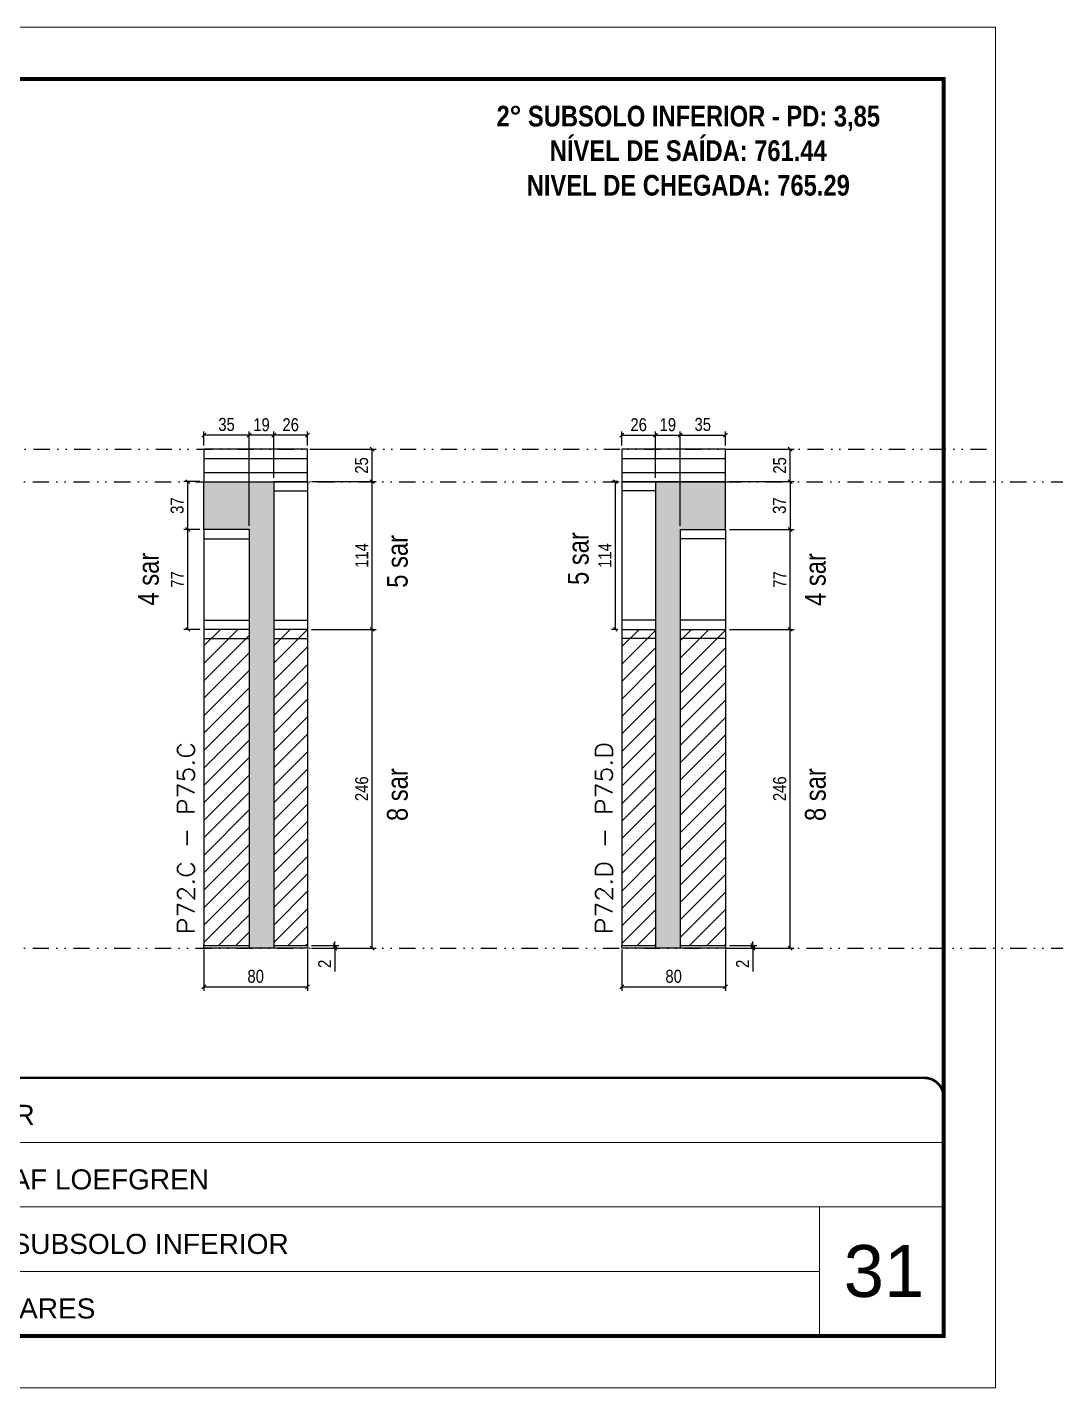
# Model space of a CAD drawing. Extents: x 13513 to 27878, y -21631 to 6985.
# Drawn here: x 18334 to 19129, y -2105 to -1055 of the extents above; entities that cross this region are included whole.
import ezdxf

# ---------------------------------------------------------------- set-up
doc = ezdxf.new("R2010")
doc.units = 0
for name, pattern in [('CONTINUO', [0]), ('DASHED', [0.75, 0.5, -0.25]), ('DIVIDE2', [0.625, 0.25, -0.125, 0, -0.125, 0, -0.125])]:
    doc.linetypes.add(name, pattern=pattern)
for name, color, linetype, lineweight in [('CARIMBO', 255, 'Continuous', 9), ('Folhas', 255, 'Continuous', 9), ('Hachura', 251, 'Continuous', 9), ('SARRAFO DE PRESSAO', 251, 'DASHED', 9), ('Texto Seção', 7, 'Continuous', 15)]:
    doc.layers.add(name, color=color, linetype=linetype, lineweight=lineweight)
for name, color, linetype in [('COTA', 241, 'Continuous'), ('NOMENCLATURA', 7, 'Continuous'), ('Nível', 160, 'Continuous'), ('Painéis', 200, 'Continuous'), ('SARR_2.2x7', 40, 'Continuous')]:
    doc.layers.add(name, color=color, linetype=linetype)
doc.styles.add('ARIAL', font='arial.ttf')
doc.styles.add('ARIAL_NARROW', font='ARIALN.TTF', dxfattribs={"height": 0.2})
doc.styles.add('COTA TECNICA', font='techl___.ttf', dxfattribs={"height": 10})
doc.styles.add('COTA TECNICA-50', font='techl___.ttf', dxfattribs={"height": 10})
doc.styles.add('REGUA-120', font='ROMANS.shx', dxfattribs={"height": 15})
doc.styles.add('ROMANC', font='techb___.ttf', dxfattribs={"height": 2.5})
doc.styles.add('Tecnologia', font='')
doc.styles.get('Tecnologia').set_extended_font_data('Forgotten Futurist')
doc.dimstyles.new('COTA PAINEL-50', dxfattribs={"dimtxt": 10, "dimasz": 3, "dimexe": 3, "dimexo": 3, "dimgap": 3, "dimtad": 1, "dimdec": 1, "dimzin": 12, "dimdsep": 46, "dimtxsty": 'COTA TECNICA-50', "dimblk1": 'OBLIQUE', "dimblk2": 'OBLIQUE', "dimsah": 1, "dimcen": 0.9, "dimclrd": 4, "dimclre": 4, "dimclrt": 240, "dimadec": 1, "dimazin": 3, "dimtfac": 1, "dimtdec": 1, "dimtmove": 0, "dimatfit": 3, "dimfxl": 1, "dimtolj": 1, "dimtzin": 12, "dimarcsym": 0})
doc.dimstyles.new('PAINEL', dxfattribs={"dimtxt": 10, "dimasz": 3, "dimexe": 3, "dimexo": 3, "dimgap": 3, "dimtad": 1, "dimdec": 1, "dimzin": 12, "dimdsep": 46, "dimtxsty": 'COTA TECNICA', "dimblk1": 'OBLIQUE', "dimblk2": 'OBLIQUE', "dimsah": 1, "dimcen": 0.9, "dimclrd": 4, "dimclre": 4, "dimclrt": 240, "dimadec": 1, "dimazin": 3, "dimtfac": 1, "dimtdec": 1, "dimtmove": 0, "dimatfit": 3, "dimfxl": 1, "dimtolj": 1, "dimtzin": 12, "dimarcsym": 0})

# ---------------------------------------------------------------- blocks, each defined once
blk = doc.blocks.new('9999999999')
at = {"color": 30, "linetype": 'CONTINUO'}
for p, q in [((98564.6, 34230.2), (98564.6, 34429.4)), ((98564.6, 34379.6), (99584, 34379.6)), ((98564.6, 34329.8), (99488, 34329.8)), ((99584, 34329.8), (99488, 34329.8)), ((99488, 34329.8), (99488, 34230.2)), ((98564.6, 34280), (99488, 34280))]:
    blk.add_line(p, q, dxfattribs=at)
at = {"color": 30, "linetype": 'CONTINUO', "const_width": 2}
blk.add_lwpolyline([(99584, 34230.2), (99584, 34414.4, 0.414214), (99569, 34429.4), (98229, 34429.4, 0.414214), (98214, 34414.4), (98214, 34245.2, 0.414214), (98229, 34230.2), (99584, 34230.2)], format="xyb", dxfattribs=at)
at = {"layer": 'Folhas'}
blk.add_lwpolyline([(98139, 34190.2), (99624, 34190.2), (99624, 35240.2), (98139, 35240.2)], close=True, dxfattribs=at)
at = {"layer": 'Folhas', "color": 30, "const_width": 3}
blk.add_lwpolyline([(98214, 34230.2), (99584, 34230.2), (99584, 35200.2), (98214, 35200.2)], close=True, dxfattribs=at)
at = {"color": 7, "linetype": 'Continuous', "ltscale": 5, "style": 'ARIAL'}
for s, height, p in [('SKR', 15.48, (98837.7, 34393.1)), ('LEAF LOEFGREN', 15.483, (98837.7, 34343.3)), ('2° SUBSOLO INFERIOR', 15.483, (98837.7, 34293.5)), ('NOVA SISTEMAS CONSTRUTIVOS', 11.059, (98263.2, 34267.2)), ('PILARES', 15.48, (98837.7, 34243.7))]:
    blk.add_text(s, height=height, dxfattribs=at).set_placement(p)
at = {"layer": 'Folhas', "color": 7, "style": 'Tecnologia', "width": 1.5}
for s, p in [('CLIENTE:', (98573.7, 34397.2)), ('OBRA:', (98573.7, 34347.3)), ('PAVIMENTO:', (98573.7, 34297.5)), ('PROJETO:', (98573.7, 34247.7))]:
    blk.add_text(s, height=14, dxfattribs=at).set_placement(p)
blk = doc.blocks.new('_Oblique')
at = {"color": 0, "linetype": 'ByBlock', "lineweight": -2}
blk.add_line((-0.5, -0.5), (0.5, 0.5), dxfattribs=at)
blk = doc.blocks.new('*D1759')
at = {"layer": 'COTA', "color": 4, "lineweight": -2, "transparency": 16777216}
for p, q in [((18793.5, -1767), (18793.5, -1798.9)), ((18873.5, -1767), (18873.5, -1798.9)), ((18793.5, -1795.9), (18873.5, -1795.9))]:
    blk.add_line(p, q, dxfattribs=at)
at = {"layer": 'Defpoints', "color": 0, "transparency": 16777216}
for p in [(18793.5, -1764), (18873.5, -1764), (18873.5, -1795.9)]:
    blk.add_point(p, dxfattribs=at)
at = {"layer": 'COTA', "color": 4, "lineweight": -2, "transparency": 16777216, "xscale": 3, "yscale": 3, "zscale": 3, "rotation": 180}
blk.add_blockref('_Oblique', (18793.5, -1795.9), dxfattribs=at)
at = {"layer": 'COTA', "color": 4, "lineweight": -2, "transparency": 16777216, "xscale": 3, "yscale": 3, "zscale": 3}
blk.add_blockref('_Oblique', (18873.5, -1795.9), dxfattribs=at)
at = {"layer": 'COTA', "color": 240, "transparency": 16777216, "insert": (18833.5, -1787.8), "char_height": 10, "attachment_point": 5, "style": 'COTA TECNICA'}
blk.add_mtext('\\A1;80', dxfattribs=at)
blk = doc.blocks.new('*D1760')
at = {"layer": 'COTA', "color": 4, "lineweight": -2, "transparency": 16777216}
for p, q in [((18894.7, -1764), (18894.7, -1761)), ((18876.5, -1764), (18897.7, -1764)), ((18876.5, -1766), (18897.7, -1766)), ((18894.7, -1764), (18894.7, -1766)), ((18894.7, -1766), (18894.7, -1784.1))]:
    blk.add_line(p, q, dxfattribs=at)
at = {"layer": 'Defpoints', "color": 0, "transparency": 16777216}
for p in [(18873.5, -1764), (18873.5, -1766), (18894.7, -1764)]:
    blk.add_point(p, dxfattribs=at)
at = {"layer": 'COTA', "color": 4, "lineweight": -2, "transparency": 16777216, "xscale": 3, "yscale": 3, "zscale": 3}
for p, rotation in [((18894.7, -1764), 270), ((18894.7, -1766), 90)]:
    blk.add_blockref('_Oblique', p, dxfattribs=dict(at, rotation=rotation))
at = {"layer": 'COTA', "color": 240, "transparency": 16777216, "insert": (18886.7, -1778.1), "char_height": 10, "attachment_point": 5, "rotation": 90, "style": 'COTA TECNICA-50'}
blk.add_mtext('\\A1;2', dxfattribs=at)
blk = doc.blocks.new('*D1761')
at = {"layer": 'COTA', "color": 4, "lineweight": -2, "transparency": 16777216}
for p, q in [((18876.5, -1520), (18926.5, -1520)), ((18923.5, -1766), (18923.5, -1520)), ((18876.5, -1766), (18926.5, -1766))]:
    blk.add_line(p, q, dxfattribs=at)
at = {"layer": 'Defpoints', "color": 0, "transparency": 16777216}
for p in [(18873.5, -1520), (18923.5, -1520), (18873.5, -1766)]:
    blk.add_point(p, dxfattribs=at)
at = {"layer": 'COTA', "color": 4, "lineweight": -2, "transparency": 16777216, "xscale": 3, "yscale": 3, "zscale": 3}
for p, rotation in [((18923.5, -1520), 90), ((18923.5, -1766), 270)]:
    blk.add_blockref('_Oblique', p, dxfattribs=dict(at, rotation=rotation))
at = {"layer": 'COTA', "color": 240, "transparency": 16777216, "insert": (18915.4, -1643), "char_height": 10, "attachment_point": 5, "rotation": 90, "style": 'COTA TECNICA-50'}
blk.add_mtext('\\A1;246', dxfattribs=at)
blk = doc.blocks.new('*D1762')
at = {"layer": 'COTA', "color": 4, "lineweight": -2, "transparency": 16777216}
for p, q in [((18876.5, -1443), (18926.5, -1443)), ((18923.5, -1520), (18923.5, -1443)), ((18876.5, -1520), (18926.5, -1520))]:
    blk.add_line(p, q, dxfattribs=at)
at = {"layer": 'Defpoints', "color": 0, "transparency": 16777216}
for p in [(18873.5, -1443), (18923.5, -1443), (18873.5, -1520)]:
    blk.add_point(p, dxfattribs=at)
at = {"layer": 'COTA', "color": 4, "lineweight": -2, "transparency": 16777216, "xscale": 3, "yscale": 3, "zscale": 3}
for p, rotation in [((18923.5, -1443), 90), ((18923.5, -1520), 270)]:
    blk.add_blockref('_Oblique', p, dxfattribs=dict(at, rotation=rotation))
at = {"layer": 'COTA', "color": 240, "transparency": 16777216, "insert": (18915.4, -1481.5), "char_height": 10, "attachment_point": 5, "rotation": 90, "style": 'COTA TECNICA'}
blk.add_mtext('\\A1;77', dxfattribs=at)
blk = doc.blocks.new('*D1770')
at = {"layer": 'COTA', "color": 4, "lineweight": -2, "transparency": 16777216}
for p, q in [((18876.5, -1406), (18926.5, -1406)), ((18923.5, -1406), (18923.5, -1443)), ((18876.5, -1443), (18926.5, -1443))]:
    blk.add_line(p, q, dxfattribs=at)
at = {"layer": 'Defpoints', "color": 0, "transparency": 16777216}
for p in [(18873.5, -1406), (18873.5, -1443), (18923.5, -1443)]:
    blk.add_point(p, dxfattribs=at)
at = {"layer": 'COTA', "color": 4, "lineweight": -2, "transparency": 16777216, "xscale": 3, "yscale": 3, "zscale": 3}
for p, rotation in [((18923.5, -1406), 90), ((18923.5, -1443), 270)]:
    blk.add_blockref('_Oblique', p, dxfattribs=dict(at, rotation=rotation))
at = {"layer": 'COTA', "color": 240, "transparency": 16777216, "insert": (18915.2, -1424.5), "char_height": 10, "attachment_point": 5, "rotation": 90, "style": 'COTA TECNICA'}
blk.add_mtext('\\A1;37', dxfattribs=at)
blk = doc.blocks.new('*D1771')
at = {"layer": 'COTA', "color": 4, "lineweight": -2, "transparency": 16777216}
for p, q in [((18790.5, -1406), (18785.5, -1406)), ((18788.5, -1520), (18788.5, -1406)), ((18790.5, -1520), (18785.5, -1520))]:
    blk.add_line(p, q, dxfattribs=at)
at = {"layer": 'Defpoints', "color": 0, "transparency": 16777216}
for p in [(18788.5, -1406), (18793.5, -1406), (18793.5, -1520)]:
    blk.add_point(p, dxfattribs=at)
at = {"layer": 'COTA', "color": 4, "lineweight": -2, "transparency": 16777216, "xscale": 3, "yscale": 3, "zscale": 3}
for p, rotation in [((18788.5, -1406), 90), ((18788.5, -1520), 270)]:
    blk.add_blockref('_Oblique', p, dxfattribs=dict(at, rotation=rotation))
at = {"layer": 'COTA', "color": 240, "transparency": 16777216, "insert": (18780.4, -1463), "char_height": 10, "attachment_point": 5, "rotation": 90, "style": 'COTA TECNICA'}
blk.add_mtext('\\A1;114', dxfattribs=at)
blk = doc.blocks.new('*D1772')
at = {"layer": 'COTA', "color": 4, "lineweight": -2, "transparency": 16777216}
for p, q in [((18793.5, -1378), (18793.5, -1367.2)), ((18793.5, -1370.2), (18819.5, -1370.2)), ((18819.5, -1403), (18819.5, -1367.2))]:
    blk.add_line(p, q, dxfattribs=at)
at = {"layer": 'Defpoints', "color": 0, "transparency": 16777216}
for p in [(18819.5, -1370.2), (18793.5, -1381), (18819.5, -1406)]:
    blk.add_point(p, dxfattribs=at)
at = {"layer": 'COTA', "color": 4, "lineweight": -2, "transparency": 16777216, "xscale": 3, "yscale": 3, "zscale": 3, "rotation": 180}
blk.add_blockref('_Oblique', (18793.5, -1370.2), dxfattribs=at)
at = {"layer": 'COTA', "color": 4, "lineweight": -2, "transparency": 16777216, "xscale": 3, "yscale": 3, "zscale": 3}
blk.add_blockref('_Oblique', (18819.5, -1370.2), dxfattribs=at)
at = {"layer": 'COTA', "color": 240, "transparency": 16777216, "insert": (18806.5, -1362.1), "char_height": 10, "attachment_point": 5, "style": 'COTA TECNICA'}
blk.add_mtext('\\A1;26', dxfattribs=at)
blk = doc.blocks.new('*D1773')
at = {"layer": 'COTA', "color": 4, "lineweight": -2, "transparency": 16777216}
for p, q in [((18819.5, -1403), (18819.5, -1367.2)), ((18819.5, -1370.2), (18838.5, -1370.2)), ((18838.5, -1440), (18838.5, -1367.2))]:
    blk.add_line(p, q, dxfattribs=at)
at = {"layer": 'Defpoints', "color": 0, "transparency": 16777216}
for p in [(18838.5, -1370.2), (18819.5, -1406), (18838.5, -1443)]:
    blk.add_point(p, dxfattribs=at)
at = {"layer": 'COTA', "color": 4, "lineweight": -2, "transparency": 16777216, "xscale": 3, "yscale": 3, "zscale": 3, "rotation": 180}
blk.add_blockref('_Oblique', (18819.5, -1370.2), dxfattribs=at)
at = {"layer": 'COTA', "color": 4, "lineweight": -2, "transparency": 16777216, "xscale": 3, "yscale": 3, "zscale": 3}
blk.add_blockref('_Oblique', (18838.5, -1370.2), dxfattribs=at)
at = {"layer": 'COTA', "color": 240, "transparency": 16777216, "insert": (18829, -1362.1), "char_height": 10, "attachment_point": 5, "style": 'COTA TECNICA'}
blk.add_mtext('\\A1;19', dxfattribs=at)
blk = doc.blocks.new('*D1774')
at = {"layer": 'COTA', "color": 4, "lineweight": -2, "transparency": 16777216}
for p, q in [((18838.5, -1440), (18838.5, -1367.2)), ((18838.5, -1370.2), (18873.5, -1370.2)), ((18873.5, -1378), (18873.5, -1367.2))]:
    blk.add_line(p, q, dxfattribs=at)
at = {"layer": 'Defpoints', "color": 0, "transparency": 16777216}
for p in [(18873.5, -1370.2), (18873.5, -1381), (18838.5, -1443)]:
    blk.add_point(p, dxfattribs=at)
at = {"layer": 'COTA', "color": 4, "lineweight": -2, "transparency": 16777216, "xscale": 3, "yscale": 3, "zscale": 3, "rotation": 180}
blk.add_blockref('_Oblique', (18838.5, -1370.2), dxfattribs=at)
at = {"layer": 'COTA', "color": 4, "lineweight": -2, "transparency": 16777216, "xscale": 3, "yscale": 3, "zscale": 3}
blk.add_blockref('_Oblique', (18873.5, -1370.2), dxfattribs=at)
at = {"layer": 'COTA', "color": 240, "transparency": 16777216, "insert": (18856, -1361.9), "char_height": 10, "attachment_point": 5, "style": 'COTA TECNICA'}
blk.add_mtext('\\A1;35', dxfattribs=at)
blk = doc.blocks.new('*D1763')
at = {"layer": 'COTA', "color": 4, "lineweight": -2, "transparency": 16777216}
for p, q in [((18470.8, -1767), (18470.8, -1798.9)), ((18550.8, -1767), (18550.8, -1798.9)), ((18470.8, -1795.9), (18550.8, -1795.9))]:
    blk.add_line(p, q, dxfattribs=at)
at = {"layer": 'Defpoints', "color": 0, "transparency": 16777216}
for p in [(18470.8, -1764), (18550.8, -1764), (18550.8, -1795.9)]:
    blk.add_point(p, dxfattribs=at)
at = {"layer": 'COTA', "color": 4, "lineweight": -2, "transparency": 16777216, "xscale": 3, "yscale": 3, "zscale": 3, "rotation": 180}
blk.add_blockref('_Oblique', (18470.8, -1795.9), dxfattribs=at)
at = {"layer": 'COTA', "color": 4, "lineweight": -2, "transparency": 16777216, "xscale": 3, "yscale": 3, "zscale": 3}
blk.add_blockref('_Oblique', (18550.8, -1795.9), dxfattribs=at)
at = {"layer": 'COTA', "color": 240, "transparency": 16777216, "insert": (18510.8, -1787.8), "char_height": 10, "attachment_point": 5, "style": 'COTA TECNICA'}
blk.add_mtext('\\A1;80', dxfattribs=at)
blk = doc.blocks.new('*D1764')
at = {"layer": 'COTA', "color": 4, "lineweight": -2, "transparency": 16777216}
for p, q in [((18572, -1764), (18572, -1761)), ((18553.8, -1764), (18575, -1764)), ((18553.8, -1766), (18575, -1766)), ((18572, -1764), (18572, -1766)), ((18572, -1766), (18572, -1784.1))]:
    blk.add_line(p, q, dxfattribs=at)
at = {"layer": 'Defpoints', "color": 0, "transparency": 16777216}
for p in [(18550.8, -1764), (18550.8, -1766), (18572, -1764)]:
    blk.add_point(p, dxfattribs=at)
at = {"layer": 'COTA', "color": 4, "lineweight": -2, "transparency": 16777216, "xscale": 3, "yscale": 3, "zscale": 3}
for p, rotation in [((18572, -1764), 270), ((18572, -1766), 90)]:
    blk.add_blockref('_Oblique', p, dxfattribs=dict(at, rotation=rotation))
at = {"layer": 'COTA', "color": 240, "transparency": 16777216, "insert": (18564, -1778.1), "char_height": 10, "attachment_point": 5, "rotation": 90, "style": 'COTA TECNICA-50'}
blk.add_mtext('\\A1;2', dxfattribs=at)
blk = doc.blocks.new('*D1765')
at = {"layer": 'COTA', "color": 4, "lineweight": -2, "transparency": 16777216}
for p, q in [((18553.8, -1520), (18603.8, -1520)), ((18600.8, -1766), (18600.8, -1520)), ((18553.8, -1766), (18603.8, -1766))]:
    blk.add_line(p, q, dxfattribs=at)
at = {"layer": 'Defpoints', "color": 0, "transparency": 16777216}
for p in [(18550.8, -1520), (18600.8, -1520), (18550.8, -1766)]:
    blk.add_point(p, dxfattribs=at)
at = {"layer": 'COTA', "color": 4, "lineweight": -2, "transparency": 16777216, "xscale": 3, "yscale": 3, "zscale": 3}
for p, rotation in [((18600.8, -1520), 90), ((18600.8, -1766), 270)]:
    blk.add_blockref('_Oblique', p, dxfattribs=dict(at, rotation=rotation))
at = {"layer": 'COTA', "color": 240, "transparency": 16777216, "insert": (18592.7, -1643), "char_height": 10, "attachment_point": 5, "rotation": 90, "style": 'COTA TECNICA-50'}
blk.add_mtext('\\A1;246', dxfattribs=at)
blk = doc.blocks.new('*D1766')
at = {"layer": 'COTA', "color": 4, "lineweight": -2, "transparency": 16777216}
for p, q in [((18553.8, -1406), (18603.8, -1406)), ((18600.8, -1520), (18600.8, -1406)), ((18553.8, -1520), (18603.8, -1520))]:
    blk.add_line(p, q, dxfattribs=at)
at = {"layer": 'Defpoints', "color": 0, "transparency": 16777216}
for p in [(18550.8, -1406), (18600.8, -1406), (18550.8, -1520)]:
    blk.add_point(p, dxfattribs=at)
at = {"layer": 'COTA', "color": 4, "lineweight": -2, "transparency": 16777216, "xscale": 3, "yscale": 3, "zscale": 3}
for p, rotation in [((18600.8, -1406), 90), ((18600.8, -1520), 270)]:
    blk.add_blockref('_Oblique', p, dxfattribs=dict(at, rotation=rotation))
at = {"layer": 'COTA', "color": 240, "transparency": 16777216, "insert": (18592.7, -1463), "char_height": 10, "attachment_point": 5, "rotation": 90, "style": 'COTA TECNICA'}
blk.add_mtext('\\A1;114', dxfattribs=at)
blk = doc.blocks.new('*D1775')
at = {"layer": 'COTA', "color": 4, "lineweight": -2, "transparency": 16777216}
for p, q in [((18524.8, -1403), (18524.8, -1367.2)), ((18550.8, -1370.2), (18524.8, -1370.2)), ((18550.8, -1378), (18550.8, -1367.2))]:
    blk.add_line(p, q, dxfattribs=at)
at = {"layer": 'Defpoints', "color": 0, "transparency": 16777216}
for p in [(18524.8, -1370.2), (18550.8, -1381), (18524.8, -1406)]:
    blk.add_point(p, dxfattribs=at)
at = {"layer": 'COTA', "color": 4, "lineweight": -2, "transparency": 16777216, "xscale": 3, "yscale": 3, "zscale": 3, "rotation": 180}
blk.add_blockref('_Oblique', (18524.8, -1370.2), dxfattribs=at)
at = {"layer": 'COTA', "color": 4, "lineweight": -2, "transparency": 16777216, "xscale": 3, "yscale": 3, "zscale": 3}
blk.add_blockref('_Oblique', (18550.8, -1370.2), dxfattribs=at)
at = {"layer": 'COTA', "color": 240, "transparency": 16777216, "insert": (18537.8, -1362.1), "char_height": 10, "attachment_point": 5, "style": 'COTA TECNICA'}
blk.add_mtext('\\A1;26', dxfattribs=at)
blk = doc.blocks.new('*D1776')
at = {"layer": 'COTA', "color": 4, "lineweight": -2, "transparency": 16777216}
for p, q in [((18505.8, -1440), (18505.8, -1367.2)), ((18524.8, -1370.2), (18505.8, -1370.2)), ((18524.8, -1403), (18524.8, -1367.2))]:
    blk.add_line(p, q, dxfattribs=at)
at = {"layer": 'Defpoints', "color": 0, "transparency": 16777216}
for p in [(18505.8, -1370.2), (18524.8, -1406), (18505.8, -1443)]:
    blk.add_point(p, dxfattribs=at)
at = {"layer": 'COTA', "color": 4, "lineweight": -2, "transparency": 16777216, "xscale": 3, "yscale": 3, "zscale": 3, "rotation": 180}
blk.add_blockref('_Oblique', (18505.8, -1370.2), dxfattribs=at)
at = {"layer": 'COTA', "color": 4, "lineweight": -2, "transparency": 16777216, "xscale": 3, "yscale": 3, "zscale": 3}
blk.add_blockref('_Oblique', (18524.8, -1370.2), dxfattribs=at)
at = {"layer": 'COTA', "color": 240, "transparency": 16777216, "insert": (18515.3, -1362.1), "char_height": 10, "attachment_point": 5, "style": 'COTA TECNICA'}
blk.add_mtext('\\A1;19', dxfattribs=at)
blk = doc.blocks.new('*D1777')
at = {"layer": 'COTA', "color": 4, "lineweight": -2, "transparency": 16777216}
for p, q in [((18470.8, -1378), (18470.8, -1367.2)), ((18505.8, -1370.2), (18470.8, -1370.2)), ((18505.8, -1440), (18505.8, -1367.2))]:
    blk.add_line(p, q, dxfattribs=at)
at = {"layer": 'Defpoints', "color": 0, "transparency": 16777216}
for p in [(18470.8, -1370.2), (18470.8, -1381), (18505.8, -1443)]:
    blk.add_point(p, dxfattribs=at)
at = {"layer": 'COTA', "color": 4, "lineweight": -2, "transparency": 16777216, "xscale": 3, "yscale": 3, "zscale": 3, "rotation": 180}
blk.add_blockref('_Oblique', (18470.8, -1370.2), dxfattribs=at)
at = {"layer": 'COTA', "color": 4, "lineweight": -2, "transparency": 16777216, "xscale": 3, "yscale": 3, "zscale": 3}
blk.add_blockref('_Oblique', (18505.8, -1370.2), dxfattribs=at)
at = {"layer": 'COTA', "color": 240, "transparency": 16777216, "insert": (18488.3, -1361.9), "char_height": 10, "attachment_point": 5, "style": 'COTA TECNICA'}
blk.add_mtext('\\A1;35', dxfattribs=at)
blk = doc.blocks.new('*D1778')
at = {"layer": 'COTA', "color": 4, "lineweight": -2, "transparency": 16777216}
for p, q in [((18467.8, -1443), (18455.4, -1443)), ((18458.4, -1520), (18458.4, -1443)), ((18467.8, -1520), (18455.4, -1520))]:
    blk.add_line(p, q, dxfattribs=at)
at = {"layer": 'Defpoints', "color": 0, "transparency": 16777216}
for p in [(18458.4, -1443), (18470.8, -1443), (18470.8, -1520)]:
    blk.add_point(p, dxfattribs=at)
at = {"layer": 'COTA', "color": 4, "lineweight": -2, "transparency": 16777216, "xscale": 3, "yscale": 3, "zscale": 3}
for p, rotation in [((18458.4, -1443), 90), ((18458.4, -1520), 270)]:
    blk.add_blockref('_Oblique', p, dxfattribs=dict(at, rotation=rotation))
at = {"layer": 'COTA', "color": 240, "transparency": 16777216, "insert": (18450.3, -1481.5), "char_height": 10, "attachment_point": 5, "rotation": 90, "style": 'COTA TECNICA'}
blk.add_mtext('\\A1;77', dxfattribs=at)
blk = doc.blocks.new('*D1779')
at = {"layer": 'COTA', "color": 4, "lineweight": -2, "transparency": 16777216}
for p, q in [((18467.8, -1406), (18455.4, -1406)), ((18458.4, -1443), (18458.4, -1406)), ((18467.8, -1443), (18455.4, -1443))]:
    blk.add_line(p, q, dxfattribs=at)
at = {"layer": 'Defpoints', "color": 0, "transparency": 16777216}
for p in [(18458.4, -1406), (18470.8, -1406), (18470.8, -1443)]:
    blk.add_point(p, dxfattribs=at)
at = {"layer": 'COTA', "color": 4, "lineweight": -2, "transparency": 16777216, "xscale": 3, "yscale": 3, "zscale": 3}
for p, rotation in [((18458.4, -1406), 90), ((18458.4, -1443), 270)]:
    blk.add_blockref('_Oblique', p, dxfattribs=dict(at, rotation=rotation))
at = {"layer": 'COTA', "color": 240, "transparency": 16777216, "insert": (18450.2, -1424.5), "char_height": 10, "attachment_point": 5, "rotation": 90, "style": 'COTA TECNICA'}
blk.add_mtext('\\A1;37', dxfattribs=at)
blk = doc.blocks.new('*D1791')
at = {"layer": 'COTA', "color": 4, "lineweight": -2, "transparency": 16777216}
for p, q in [((18553.8, -1381), (18603.8, -1381)), ((18600.8, -1406), (18600.8, -1381)), ((18553.8, -1406), (18603.8, -1406))]:
    blk.add_line(p, q, dxfattribs=at)
at = {"layer": 'Defpoints', "color": 0, "transparency": 16777216}
for p in [(18550.8, -1381), (18600.8, -1381), (18550.8, -1406)]:
    blk.add_point(p, dxfattribs=at)
at = {"layer": 'COTA', "color": 4, "lineweight": -2, "transparency": 16777216, "xscale": 3, "yscale": 3, "zscale": 3}
for p, rotation in [((18600.8, -1381), 90), ((18600.8, -1406), 270)]:
    blk.add_blockref('_Oblique', p, dxfattribs=dict(at, rotation=rotation))
at = {"layer": 'COTA', "color": 240, "transparency": 16777216, "insert": (18592.6, -1393.5), "char_height": 10, "attachment_point": 5, "rotation": 90, "style": 'COTA TECNICA'}
blk.add_mtext('\\A1;25', dxfattribs=at)
blk = doc.blocks.new('*D1792')
at = {"layer": 'COTA', "color": 4, "lineweight": -2, "transparency": 16777216}
for p, q in [((18876.5, -1381), (18926.5, -1381)), ((18923.5, -1406), (18923.5, -1381)), ((18876.5, -1406), (18926.5, -1406))]:
    blk.add_line(p, q, dxfattribs=at)
at = {"layer": 'Defpoints', "color": 0, "transparency": 16777216}
for p in [(18873.5, -1381), (18923.5, -1381), (18873.5, -1406)]:
    blk.add_point(p, dxfattribs=at)
at = {"layer": 'COTA', "color": 4, "lineweight": -2, "transparency": 16777216, "xscale": 3, "yscale": 3, "zscale": 3}
for p, rotation in [((18923.5, -1381), 90), ((18923.5, -1406), 270)]:
    blk.add_blockref('_Oblique', p, dxfattribs=dict(at, rotation=rotation))
at = {"layer": 'COTA', "color": 240, "transparency": 16777216, "insert": (18915.4, -1393.5), "char_height": 10, "attachment_point": 5, "rotation": 90, "style": 'COTA TECNICA'}
blk.add_mtext('\\A1;25', dxfattribs=at)

msp = doc.modelspace()

# ---------------------------------------------------------------- hatches: boundary and pattern name
at = {"layer": 'COTA'}
h = msp.add_hatch(dxfattribs=at)
h.set_pattern_fill('AR-CONC', color=256, scale=0.03)
h.set_pattern_definition([(50, (-166.1246, -1148.575), (5.4655401, -0.4781726), [0.5715, -6.2865]), (355, (-166.1246, -1148.575), (-1.0573026, 5.7317054), [0.4572, -5.0292175]), (100.451445, (-165.669, -1148.615), (4.4082374, 5.2535326), [0.4857003, -5.3427073]), (46.1842, (-166.1246, -1147.051), (8.1323712, -1.2612698), [0.85725, -9.42975]), (96.63556, (-165.447, -1147.156), (7.122124, 7.4227837), [0.7285507, -8.0140682]), (351.18415, (-166.125, -1147.051), (7.122124, 7.4227837), [0.685799, -7.543792]), (21, (-165.3626, -1147.432), (4.5484317, -3.0679559), [0.5715, -6.2865]), (326, (-165.3626, -1147.432), (1.8540609, 5.525639), [0.4572, -5.0292]), (71.451445, (-164.9836, -1147.688), (6.4024926, 2.457683), [0.4857003, -5.3426981]), (37.5, (-166.1246, -1148.5751), (0.0926581, 2.53665117), [0, -4.96824, 0, -5.1054, 0, -5.04825]), (7.5, (-166.1246, -1148.575), (2.00458988, 3.00541724), [0, -2.91084, 0, -4.85394, 0, -1.92405]), (327.5, (-167.8239, -1148.5751), (4.06771786, -0.17186232), [0, -1.905, 0, -5.9436, 0, -7.8867]), (317.5, (-168.586, -1148.575), (4.44387544, 0.7627947), [0, -2.4765, 0, -3.94716, 0, -5.6007])])
h.paths.add_polyline_path([(18524.77, -1406.02), (18470.77, -1406.02), (18470.77, -1443.02), (18505.77, -1443.02), (18505.77, -1766.02), (18524.77, -1766.02)])
h = msp.add_hatch(dxfattribs=at)
h.set_pattern_fill('AR-CONC', color=256, scale=0.03)
h.set_pattern_definition([(50, (4191.5785, -1148.575), (5.4655401, -0.4781726), [0.5715, -6.2865]), (355, (4191.5785, -1148.575), (-1.0573026, 5.7317054), [0.4572, -5.0292175]), (100.451445, (4192.034, -1148.615), (4.4082374, 5.2535326), [0.4857003, -5.3427073]), (46.1842, (4191.5785, -1147.051), (8.1323712, -1.2612698), [0.85725, -9.42975]), (96.63556, (4192.256, -1147.156), (7.122124, 7.4227837), [0.7285507, -8.0140682]), (351.18415, (4191.5785, -1147.051), (7.122124, 7.4227837), [0.685799, -7.543792]), (21, (4192.3405, -1147.432), (4.5484317, -3.067956), [0.5715, -6.2865]), (326, (4192.3405, -1147.432), (1.8540609, 5.525639), [0.4572, -5.0292]), (71.451445, (4192.7195, -1147.688), (6.4024926, 2.457683), [0.4857003, -5.3426981]), (37.5, (4191.5785, -1148.5751), (0.0926581, 2.53665117), [0, -4.96824, 0, -5.1054, 0, -5.04825]), (7.5, (4191.5785, -1148.575), (2.0045899, 3.00541724), [0, -2.91084, 0, -4.85394, 0, -1.92405]), (327.5, (4189.8792, -1148.5751), (4.06771786, -0.17186232), [0, -1.905, 0, -5.9436, 0, -7.8867]), (317.5, (4189.1172, -1148.575), (4.4438754, 0.7627947), [0, -2.4765, 0, -3.94716, 0, -5.6007])])
h.paths.add_polyline_path([(18838.48, -1443.02), (18873.48, -1443.02), (18873.48, -1406.02), (18819.48, -1406.02), (18819.48, -1766.02), (18838.48, -1766.02)])
at = {"layer": 'Hachura', "linetype": 'ByBlock'}
h = msp.add_hatch(dxfattribs=at)
h.set_pattern_fill('ANSI31', color=256, scale=3)
h.paths.add_polyline_path([(17874.73, -1519.99), (17794.73, -1519.99), (17794.73, -1764.02), (17874.73, -1764.02)])
h.paths.add_polyline_path([(18114.18, -1764.02), (18140.18, -1764.02), (18140.18, -1519.99), (18114.18, -1519.99)])
h.paths.add_polyline_path([(18159.18, -1764.02), (18194.18, -1764.02), (18194.18, -1519.99), (18159.18, -1519.99)])
h.paths.add_polyline_path([(18505.77, -1519.99), (18470.77, -1519.99), (18470.77, -1764.02), (18505.77, -1764.02)])
h.paths.add_polyline_path([(18524.77, -1764.02), (18550.77, -1764.02), (18550.77, -1519.99), (18524.77, -1519.99)])
h.paths.add_polyline_path([(18793.48, -1764.02), (18819.48, -1764.02), (18819.48, -1519.99), (18793.48, -1519.99)])
h.paths.add_polyline_path([(18838.48, -1764.02), (18873.48, -1764.02), (18873.48, -1519.99), (18838.48, -1519.99)])

# ---------------------------------------------------------------- linework, layer by layer
at = {"layer": 'COTA'}
for p, q in [((18470.77, -1443.02), (18470.77, -1406.02)), ((18470.77, -1406.02), (18524.77, -1406.02)), ((18873.48, -1406.02), (18819.48, -1406.02)), ((18873.48, -1443.02), (18873.48, -1406.02))]:
    msp.add_line(p, q, dxfattribs=at)
at = {"layer": 'Nível', "color": 4, "linetype": 'DIVIDE2', "ltscale": 50}
for p, q in [((16011.97, -1381.02), (19081.97, -1381.02)), ((13526.77, -1406.02), (21431.15, -1406.02)), ((13526.77, -1766.02), (21531.15, -1766.02))]:
    msp.add_line(p, q, dxfattribs=at)
at = {"layer": 'Painéis'}
for p, q in [((18550.77, -1406.02), (18524.77, -1406.02)), ((18524.77, -1406.02), (18550.77, -1406.02)), ((18524.77, -1406.02), (18524.77, -1766.02)), ((18550.77, -1406.02), (18550.77, -1764.02)), ((18793.48, -1406.02), (18793.48, -1764.02)), ((18793.48, -1406.02), (18819.48, -1406.02)), ((18819.48, -1406.02), (18793.48, -1406.02)), ((18819.48, -1406.02), (18819.48, -1766.02)), ((18505.77, -1443.02), (18470.77, -1443.02)), ((18470.77, -1443.02), (18470.77, -1764.02)), ((18505.77, -1443.02), (18505.77, -1766.02)), ((18838.48, -1443.02), (18873.48, -1443.02)), ((18838.48, -1443.02), (18838.48, -1766.02)), ((18873.48, -1443.02), (18873.48, -1764.02)), ((18505.77, -1519.99), (18470.77, -1519.99)), ((18550.77, -1519.99), (18524.77, -1519.99)), ((18793.48, -1519.99), (18819.48, -1519.99)), ((18838.48, -1519.99), (18873.48, -1519.99)), ((18470.77, -1764.02), (18496.77, -1764.02)), ((18470.77, -1764.02), (18505.77, -1764.02)), ((18470.77, -1766.02), (18470.77, -1764.02)), ((18550.77, -1766.02), (18470.77, -1766.02)), ((18524.77, -1764.02), (18550.77, -1764.02)), ((18524.77, -1764.02), (18550.77, -1764.02)), ((18550.77, -1764.02), (18550.77, -1766.02)), ((18793.48, -1764.02), (18819.48, -1764.02)), ((18793.48, -1764.02), (18819.48, -1764.02)), ((18793.48, -1766.02), (18793.48, -1764.02)), ((18873.48, -1766.02), (18793.48, -1766.02)), ((18838.48, -1764.02), (18873.48, -1764.02)), ((18838.48, -1764.02), (18873.48, -1764.02)), ((18873.48, -1764.02), (18873.48, -1766.02))]:
    msp.add_line(p, q, dxfattribs=at)
for points in [[(18470.77, -1406.02), (18550.77, -1406.02), (18550.77, -1381.02), (18470.77, -1381.02)], [(18793.48, -1406.02), (18873.48, -1406.02), (18873.48, -1381.02), (18793.48, -1381.02)]]:
    msp.add_lwpolyline(points, close=True, dxfattribs=at)
at = {"layer": 'SARR_2.2x7'}
for p, q in [((18470.77, -1388.02), (18550.77, -1388.02)), ((18793.48, -1388.02), (18873.48, -1388.02)), ((18470.77, -1399.02), (18550.77, -1399.02)), ((18793.48, -1399.02), (18873.48, -1399.02)), ((18524.77, -1413.02), (18550.77, -1413.02)), ((18819.48, -1413.02), (18793.48, -1413.02)), ((18470.77, -1450.02), (18505.77, -1450.02)), ((18873.48, -1450.02), (18838.48, -1450.02)), ((18470.77, -1512.99), (18505.77, -1512.99)), ((18524.77, -1512.99), (18550.77, -1512.99)), ((18819.48, -1512.99), (18793.48, -1512.99)), ((18873.48, -1512.99), (18838.48, -1512.99)), ((18470.77, -1526.99), (18505.77, -1526.99)), ((18524.77, -1526.99), (18550.77, -1526.99)), ((18819.48, -1526.99), (18793.48, -1526.99)), ((18873.48, -1526.99), (18838.48, -1526.99))]:
    msp.add_line(p, q, dxfattribs=at)

# ---------------------------------------------------------------- block references
at = {"layer": 'SARRAFO DE PRESSAO', "color": 6, "linetype": 'ByBlock'}
msp.add_blockref('9999999999', (-80542.01, -36295.5), dxfattribs=at)

# ---------------------------------------------------------------- texts
at = {"layer": 'CARIMBO', "style": 'ARIAL'}
msp.add_text('31', height=40, dxfattribs=at).set_placement((18964.83, -2035.15))
at = {"layer": 'NOMENCLATURA', "style": 'ARIAL_NARROW'}
for s, p in [('5 sar', (18628.15, -1487.9)), ('5 sar', (18767.86, -1485.73)), ('4 sar', (18435.97, -1501.62)), ('4 sar', (18950.86, -1501.9)), ('8 sar', (18628.15, -1667.9)), ('8 sar', (18950.86, -1667.9))]:
    msp.add_text(s, height=16, rotation=90, dxfattribs=at).set_placement(p)
at = {"layer": 'NOMENCLATURA', "color": 2, "insert": (18844.81, -1089.24), "char_height": 16, "attachment_point": 2, "style": 'ROMANC'}
msp.add_mtext_dynamic_manual_height_columns('\\P2° SUBSOLO INFERIOR - PD: 3,85\\PNÍVEL DE SAÍDA: 761.44\\PNIVEL DE CHEGADA: 765.29', width=432.3511, gutter_width=1, heights=[0], dxfattribs=at)
at = {"layer": 'Texto Seção', "style": 'REGUA-120', "width": 1.1}
for s, p in [('P72.C - P75.C', (18463.52, -1755.25)), ('P72.D - P75.D', (18786.23, -1755.25))]:
    msp.add_text(s, height=13, rotation=90, dxfattribs=at).set_placement(p)

# ---------------------------------------------------------------- dimensions: what is measured, and where the dimension line sits
at = {"layer": 'COTA'}
for base, p1, p2, angle, dimstyle, picture, middle in [((18470.77, -1370.17), (18505.77, -1443.02), (18470.77, -1381.02), 180, 'PAINEL', '*D1777', (18488.27, -1361.95)), ((18505.77, -1370.17), (18524.77, -1406.02), (18505.77, -1443.02), 180, 'PAINEL', '*D1776', (18515.27, -1362.08)), ((18524.77, -1370.17), (18550.77, -1381.02), (18524.77, -1406.02), 180, 'PAINEL', '*D1775', (18537.77, -1362.06)), ((18600.75, -1381.02), (18550.77, -1406.02), (18550.77, -1381.02), 90, 'PAINEL', '*D1791', (18592.65, -1393.52)), ((18923.47, -1381.02), (18873.48, -1406.02), (18873.48, -1381.02), 90, 'PAINEL', '*D1792', (18915.36, -1393.52)), ((18458.41, -1406.02), (18470.77, -1443.02), (18470.77, -1406.02), 90, 'PAINEL', '*D1779', (18450.19, -1424.52)), ((18600.75, -1406.02), (18550.77, -1519.99), (18550.77, -1406.02), 90, 'PAINEL', '*D1766', (18592.68, -1463)), ((18923.47, -1443.02), (18873.48, -1406.02), (18873.48, -1443.02), 90, 'PAINEL', '*D1770', (18915.25, -1424.52)), ((18458.41, -1443.02), (18470.77, -1519.99), (18470.77, -1443.02), 90, 'PAINEL', '*D1778', (18450.34, -1481.5)), ((18923.47, -1443.02), (18873.48, -1519.99), (18873.48, -1443.02), 90, 'PAINEL', '*D1762', (18915.39, -1481.5)), ((18600.75, -1519.99), (18550.77, -1766.02), (18550.77, -1519.99), 90, 'COTA PAINEL-50', '*D1765', (18592.65, -1643)), ((18923.47, -1519.99), (18873.48, -1766.02), (18873.48, -1519.99), 90, 'COTA PAINEL-50', '*D1761', (18915.36, -1643))]:
    dim = msp.add_linear_dim(base=base, p1=p1, p2=p2, angle=angle, dimstyle=dimstyle, dxfattribs=at)
    dim.commit()
    dim.dimension.update_dxf_attribs({"geometry": picture, "text_midpoint": middle})
for base, p1, p2, picture, middle in [((18819.48, -1370.17), (18793.48, -1381.02), (18819.48, -1406.02), '*D1772', (18806.48, -1362.06)), ((18838.48, -1370.17), (18819.48, -1406.02), (18838.48, -1443.02), '*D1773', (18828.98, -1362.08)), ((18873.48, -1370.17), (18838.48, -1443.02), (18873.48, -1381.02), '*D1774', (18855.98, -1361.95))]:
    dim = msp.add_linear_dim(base=base, p1=p1, p2=p2, dimstyle='PAINEL', dxfattribs=at)
    dim.commit()
    dim.dimension.update_dxf_attribs({"geometry": picture, "text_midpoint": middle})
for base, p1, p2, dimstyle, picture, middle in [((18788.47, -1406.02), (18793.48, -1519.99), (18793.48, -1406.02), 'PAINEL', '*D1771', (18788.47, -1463)), ((18571.96, -1764.02), (18550.77, -1766.02), (18550.77, -1764.02), 'COTA PAINEL-50', '*D1764', (18571.96, -1778.07)), ((18894.67, -1764.02), (18873.48, -1766.02), (18873.48, -1764.02), 'COTA PAINEL-50', '*D1760', (18894.67, -1778.07))]:
    dim = msp.add_linear_dim(base=base, p1=p1, p2=p2, angle=90, dimstyle=dimstyle, dxfattribs=at)
    dim.commit()
    dim.dimension.update_dxf_attribs({"geometry": picture, "text_midpoint": middle, "dimtype": 160})
for base, p1, p2, picture, middle in [((18550.77, -1795.91), (18470.77, -1764.02), (18550.77, -1764.02), '*D1763', (18510.77, -1787.79)), ((18873.48, -1795.91), (18793.48, -1764.02), (18873.48, -1764.02), '*D1759', (18833.48, -1787.79))]:
    dim = msp.add_linear_dim(base=base, p1=p1, p2=p2, dimstyle='PAINEL', override={"dimarcsym": 2}, dxfattribs=at)
    dim.commit()
    dim.dimension.update_dxf_attribs({"geometry": picture, "text_midpoint": middle})

doc.saveas('drawing.dxf')
